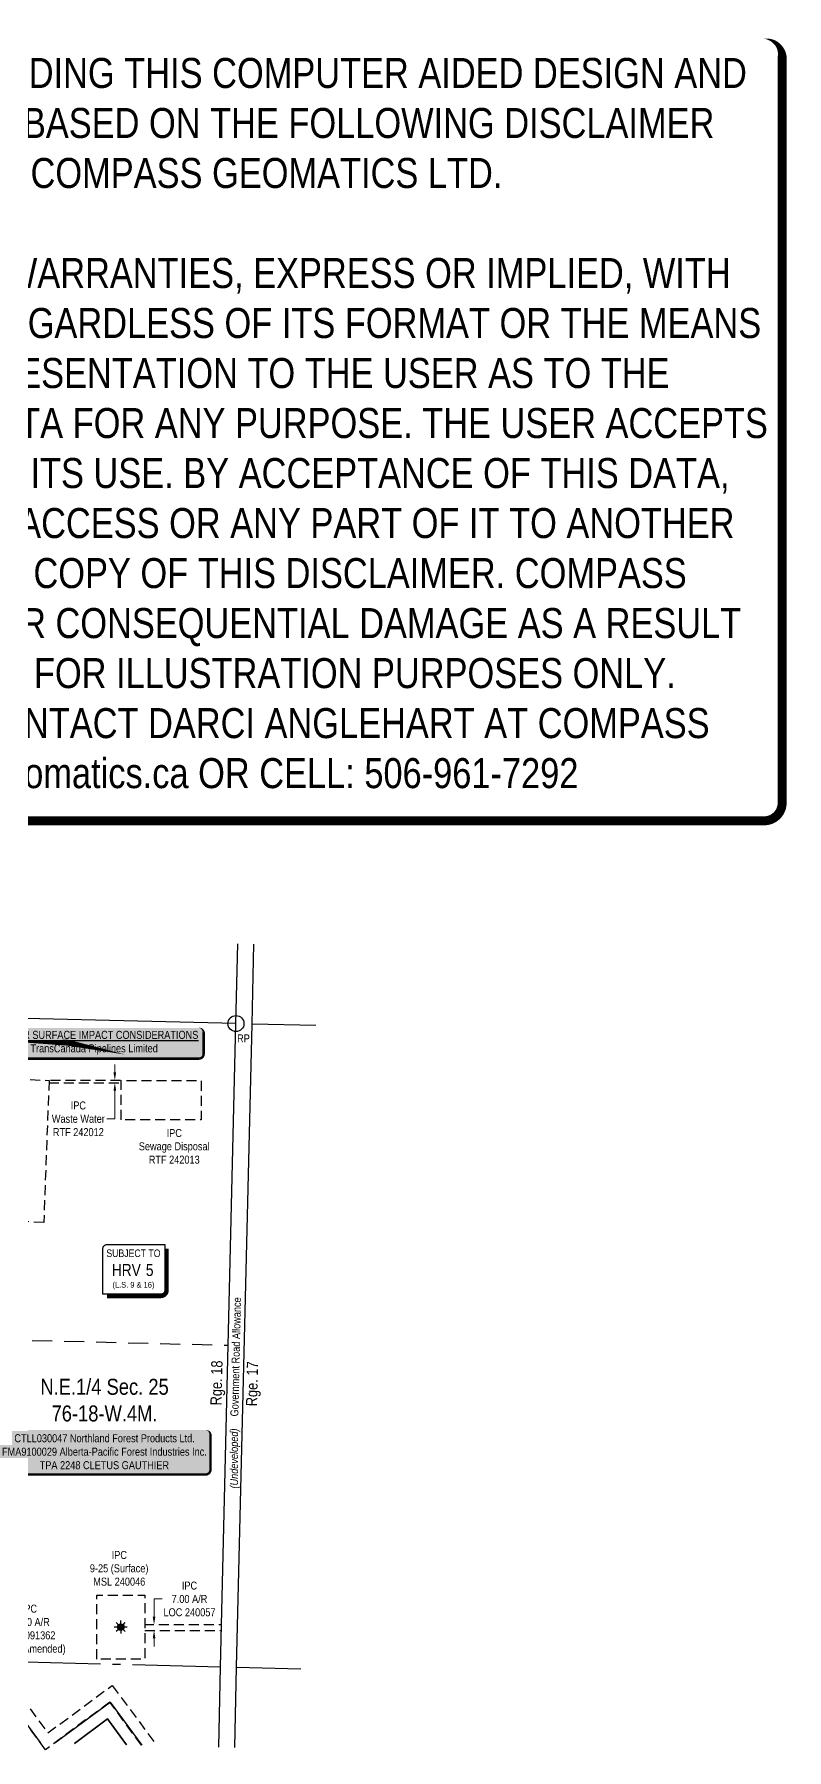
# Model space of a CAD drawing. Extents: x 394712 to 397081, y 6164206 to 6166350.
# Drawn here: x 396141 to 397081, y 6164206 to 6166350 of the extents above; entities that cross this region are included whole.
import ezdxf
from ezdxf.enums import TextEntityAlignment as Align

# ---------------------------------------------------------------- set-up
doc = ezdxf.new("R2010")
doc.units = 0
doc.header["$LTSCALE"] = 5
for name, pattern in [('foc-ACCESSROAD', [3.75, 2.5, -1.25]), ('foc-LSD', [8, 5, -3]), ('foc-QUARTERLINE', [33, 25, -3, 2, -3])]:
    doc.linetypes.add(name, pattern=pattern)
for name, color, linetype in [('35', 37, 'Continuous'), ('AS-SURFACE IMPACT', 7, 'Continuous'), ('C-AR', 13, 'foc-ACCESSROAD'), ('C-SYMBOL', 7, 'Continuous'), ('C-WS', 13, 'foc-ACCESSROAD'), ('C-WS-S', 13, 'Continuous'), ('CG-NOTES', 7, 'Continuous'), ('CTW', 7, 'Continuous'), ('D-TXT', 6, 'Continuous'), ('F-RW', 190, 'Continuous'), ('F-WS', 190, 'foc-ACCESSROAD'), ('L-MON', 1, 'Continuous'), ('L-ROAD-T', 7, 'Continuous'), ('L-SEC', 7, 'Continuous'), ('L-SECQ', 8, 'foc-QUARTERLINE'), ('L-SECTION-LSD', 7, 'foc-LSD'), ('RSC', 7, 'Continuous')]:
    doc.layers.add(name, color=color, linetype=linetype)
for name, color, linetype, lineweight in [('C-AR-T', 13, 'Continuous', 9), ('C-WS-T', 13, 'Continuous', 9), ('T-TEXT', 48, 'Continuous', 18)]:
    doc.layers.add(name, color=color, linetype=linetype, lineweight=lineweight)
doc.layers.add('DISCLAIMER', color=7, linetype='Continuous', plot=False)
doc.styles.add('175L', font='ARIALN.TTF', dxfattribs={"height": 20})
doc.styles.add('80', font='ARIALN.TTF', dxfattribs={"height": 10})
doc.styles.add('80CG', font='ARIALN.TTF', dxfattribs={"height": 10})
doc.styles.add('80L', font='ARIALN.TTF', dxfattribs={"height": 10})
doc.styles.add('80LS', font='ARIALNI.TTF', dxfattribs={"height": 10})
doc.styles.add('HRV', font='ARIALN.TTF', dxfattribs={"height": 3})
doc.dimstyles.new('Compass 5 000', dxfattribs={"dimscale": 5, "dimtxt": 9, "dimasz": 2, "dimexe": 0.2, "dimexo": 0.0625, "dimgap": 0.5, "dimtad": 0, "dimtih": 1, "dimtoh": 1, "dimzin": 0, "dimdsep": 46, "dimtxsty": '80CG', "dimcen": 0.1, "dimse1": 1, "dimse2": 1, "dimclrd": 256, "dimclrt": 256, "dimaunit": 1, "dimadec": 4, "dimazin": 0, "dimtfac": 0.06, "dimtofl": 0, "dimtmove": 0, "dimatfit": 1, "dimfxl": 0.2, "dimtolj": 1, "dimtzin": 0, "dimlwd": -1, "dimarcsym": 0})

# ---------------------------------------------------------------- blocks, each defined once
blk = doc.blocks.new('*U46')
h = blk.add_hatch(color=255)
edge = h.paths.add_edge_path()
edge.add_line((-126.5, -28.5), (126.5, -28.5))
edge.add_arc((126.5, -22.5), 6, 270, 360)
edge.add_line((132.5, -22.5), (132.5, 21))
edge.add_arc((126.5, 21), 6, 0, 90)
edge.add_line((126.5, 27), (-126.5, 27))
edge.add_arc((-126.5, 21), 6, 90, 180)
edge.add_line((-132.5, 21), (-132.5, -22.5))
edge.add_arc((-126.5, -22.5), 6, 180, 270)
at = {"color": 44, "flags": 128}
blk.add_lwpolyline([(-126.5, -28.5, 3, 3, 0), (126.5, -28.5, 3, 3, 0.414214), (132.5, -22.5, 3, 3, 0), (132.5, 21, 3, 0, 0.414214), (126.5, 27, 0, 0, 0), (-126.5, 27, 0, 0, 0.414214), (-132.5, 21, 0, 0, 0), (-132.5, -22.5, 0, 3, 0.414214)], format="xyseb", close=True, dxfattribs=at)
at = {"color": 44, "style": '80'}
blk.add_attdef('ENTER_TEXT_001', (-36, -5), '', height=10, dxfattribs=at)
blk = doc.blocks.new('*D31')
at = {"layer": 'C-AR-T', "transparency": 16777216}
for p, q in [((396035.7, 6164324.3), (396077.9, 6164355.5)), ((396077.9, 6164355.5), (396087.9, 6164355.5)), ((396003.8, 6164300.7), (395995.8, 6164294.8))]:
    blk.add_line(p, q, dxfattribs=at)
at = {"layer": 'C-AR-T', "linetype": 'Continuous', "transparency": 16777216}
for points in [[(396034.7, 6164325.7), (396036.7, 6164323), (396027.7, 6164318.4)], [(396002.8, 6164302), (396004.8, 6164299.4), (396011.8, 6164306.7)]]:
    blk.add_solid(points, dxfattribs=at)
at = {"layer": 'C-AR-T', "linetype": 'Continuous', "transparency": 16777216, "insert": (396134.9, 6164355.5), "char_height": 10, "attachment_point": 5, "style": '80CG', "bg_fill": 3, "box_fill_scale": 1.1, "bg_fill_color": 256, "bg_fill_true_color": 13158600, "bg_fill_transparency": 0}
blk.add_mtext('\\A1;IPC\\P20.00 A/R\\PLOC 091362\\P(To Be Amended)', dxfattribs=at)
blk = doc.blocks.new('*U23')
at = {"layer": '35', "color": 3}
blk.add_circle((0, 0), 10, dxfattribs=at)
at = {"layer": '35', "color": 3, "style": '80'}
blk.add_attdef('RP_001', (1.4, -23.5), '', height=10, dxfattribs=at)
blk = doc.blocks.new('HRV')
blk.add_lwpolyline([(-35.1, 31.6), (37.2, 31.6), (37.2, -25.5, -0.414214), (32.2, -30.5), (-40.1, -30.5), (-40.1, 26.6, -0.414214)], format="xyb", close=True)
at = {"const_width": 5, "flags": 128}
blk.add_lwpolyline([(-35.1, -33), (32.2, -33, 0.414214), (39.7, -25.5), (39.7, 26.6)], format="xyb", dxfattribs=at)
at = {"style": '80L'}
blk.add_text('SUBJECT TO', height=9.5, dxfattribs=at).set_placement((-2, 13.1), align=Align.BOTTOM_CENTER)
blk.add_attdef('(N.W.1/4 00)', text='', height=7.12, dxfattribs=at).set_placement((-2, -24.4), align=Align.BOTTOM_CENTER)
at = {"layer": 'CTW', "color": 3, "style": 'HRV'}
blk.add_text('HRV', height=15, dxfattribs=at).set_placement((-10.9, -0.2), align=Align.MIDDLE_CENTER)
blk.add_attdef('0', text='', height=15, dxfattribs=at).set_placement((18.3, -0.2), align=Align.MIDDLE_CENTER)
blk = doc.blocks.new('*D34')
at = {"layer": 'C-AR-T', "transparency": 16777216}
for p, q in [((396290.6, 6164371.9), (396290.6, 6164394.1)), ((396290.6, 6164394.1), (396300.6, 6164394.1)), ((396290.6, 6164344.9), (396290.6, 6164334.9))]:
    blk.add_line(p, q, dxfattribs=at)
for points in [[(396289, 6164371.9), (396292.3, 6164371.9), (396290.6, 6164361.9)], [(396289, 6164344.9), (396292.3, 6164344.9), (396290.6, 6164354.9)]]:
    blk.add_solid(points, dxfattribs=at)
at = {"layer": 'C-AR-T', "transparency": 16777216, "insert": (396334.9, 6164394.1), "char_height": 10, "attachment_point": 5, "style": '80CG'}
blk.add_mtext('\\A1;IPC\\P7.00 A/R\\PLOC 240057', dxfattribs=at)
blk = doc.blocks.new('GAS')
h = blk.add_hatch(color=255)
h.dxf.hatch_style = 1
edge = h.paths.add_edge_path()
edge.add_arc((0, 0), 0.9, 0, 360)
for p, q in [((-0.81, 0), (-1.62, 0)), ((-0.57, 0.57), (-1.14, 1.14)), ((0, 0.81), (0, 1.62)), ((0.57, 0.57), (1.14, 1.14)), ((1.62, 0), (0.81, 0)), ((-0.57, -0.57), (-1.14, -1.14)), ((0, -0.81), (0, -1.62)), ((1.14, -1.14), (0.57, -0.57))]:
    blk.add_line(p, q)
blk.add_circle((0, 0), 0.8)
blk = doc.blocks.new('*U44')
h = blk.add_hatch(color=255)
edge = h.paths.add_edge_path()
edge.add_line((-164, -20), (164, -20))
edge.add_arc((164, -14), 6, 270, 360)
edge.add_line((170, -14), (170, 12.5))
edge.add_arc((164, 12.5), 6, 0, 90)
edge.add_line((164, 18.5), (-164, 18.5))
edge.add_arc((-164, 12.5), 6, 90, 180)
edge.add_line((-170, 12.5), (-170, -14))
edge.add_arc((-164, -14), 6, 180, 270)
at = {"color": 1, "flags": 128}
blk.add_lwpolyline([(-164, -20, 3, 3, 0), (164, -20, 3, 3, 0.414214), (170, -14, 3, 3, 0), (170, 12.5, 3, 0, 0.414214), (164, 18.5, 0, 0, 0), (-164, 18.5, 0, 0, 0.414214), (-170, 12.5, 0, 0, 0), (-170, -14, 0, 3, 0.414214)], format="xyseb", close=True, dxfattribs=at)
for points in [[(-67.4, 1.2, 0, 7.5, 0), (0, 0, 0, 0, 0)], [(71.7, -14.9, 0, 7.5, 0), (0, 0, 0, 0, 0)]]:
    blk.add_lwpolyline(points, format="xyseb", dxfattribs=at)
at = {"color": 1, "style": '80'}
blk.add_attdef('ENTER_TEXT_001', (-26.8, -4.9), '', height=10, dxfattribs=at)
blk = doc.blocks.new('*D45')
at = {"layer": 'C-WS-T', "transparency": 16777216}
for p, q in [((396241.6, 6165052.4), (396241.6, 6165062.4)), ((396241.6, 6165029.4), (396241.6, 6164994.3)), ((396241.6, 6164994.3), (396231.6, 6164994.3))]:
    blk.add_line(p, q, dxfattribs=at)
for points in [[(396239.9, 6165052.4), (396243.3, 6165052.4), (396241.6, 6165042.4)], [(396239.9, 6165029.4), (396243.3, 6165029.4), (396241.6, 6165039.4)]]:
    blk.add_solid(points, dxfattribs=at)
at = {"layer": 'C-WS-T', "transparency": 16777216, "insert": (396196, 6164994.3), "char_height": 10, "attachment_point": 5, "style": '80CG'}
blk.add_mtext('\\A1;IPC\\PWaste Water\\PRTF 242012', dxfattribs=at)
blk = doc.blocks.new('Disclaimer_Legal')
at = {"layer": 'DISCLAIMER', "color": 254, "flags": 128}
blk.add_lwpolyline([(-3612.9, -1104.6, 37.5, 37.5, 0), (4096.1, -1104.6, 37.5, 37.5, 0.414214), (4171.1, -1029.6, 37.5, 37.5, 0), (4171.1, 2078.7, 37.5, 0, 0.414214), (4096.1, 2153.7, 0, 0, 0), (-3612.9, 2153.7, 0, 0, 0.414214), (-3687.9, 2078.7, 0, 0, 0), (-3687.9, -1029.6, 0, 37.5, 0.414214)], format="xyseb", close=True, dxfattribs=at)
at = {"layer": 'DISCLAIMER', "color": 254, "insert": (241.6, 533.9), "char_height": 125, "width": 7717.568, "attachment_point": 5, "style": '80'}
blk.add_mtext('NOTICE TO THE CORPORATION, PERSON &/OR PERSONS REGARDING THIS COMPUTER AIDED DESIGN AND DRAFTING (CADD) FILES. ACCEPTANCE OF THE CADD DATA IS BASED ON THE FOLLOWING DISCLAIMER WHICH COVERS ALL CADD DATA RECIEVED FROM COMPASS GEOMATICS LTD.\\P{\\fArial Narrow|b1|i0|c0|p34;DISCLAIMER}\\PCOMPASS GEOMATICS LTD. MAKES NO REPRESENTATION OR WARRANTIES, EXPRESS OR IMPLIED, WITH RESPECT TO THE REUSE OF THE DATA PROVIDED HEREWITH, REGARDLESS OF ITS FORMAT OR THE MEANS OF ITS TRANSMISSION. THERE IS NO GUARANTEE OR REPRESENTATION TO THE USER AS TO THE ACCURACY, CURRENCY, SUITABILITY OR RELIABILITY OF THIS DATA FOR ANY PURPOSE. THE USER ACCEPTS THE DATA "AS IS", AND ASSUMES ALL RISKS ASSOCIATED WITH ITS USE. BY ACCEPTANCE OF THIS DATA, THE USER AGREES NOT TO TRANSMIT THIS DATA OR PROVIDE ACCESS OR ANY PART OF IT TO ANOTHER PARTY UNLESS THE USER SHALL INCLUDE WITH THE DATA A COPY OF THIS DISCLAIMER. COMPASS GEOMATICS LTD. ASSUMES NO RESPONSIBILITY FOR ACTUAL OR CONSEQUENTIAL DAMAGE AS A RESULT OF ANY USER\'S RELIANCE ON THIS DATA. THIS CADD FILE IS FOR ILLUSTRATION PURPOSES ONLY.\\PIF YOU REQUIRE MORE ACCURATE INFORMATION, PLEASE CONTACT DARCI ANGLEHART AT COMPASS GEOMATICS LTD. VIA EMAIL: darci.anglehart@compassgeomatics.ca OR CELL: 506-961-7292', dxfattribs=at)

msp = doc.modelspace()

# ---------------------------------------------------------------- linework, layer by layer
at = {"layer": 'C-AR', "flags": 128}
msp.add_lwpolyline([(396279.001, 6164354.871), (396374.921, 6164354.868), (396375.088, 6164361.865), (396278.998, 6164361.868), (396279.001, 6164354.871)], close=True, dxfattribs=at)
at = {"layer": 'C-WS'}
msp.add_lwpolyline([(395870.756, 6164812.487), (395879.73, 6165053.233), (395929.906, 6165050.938), (396159.417, 6165042.37), (396152.786, 6164864.757), (396030.021, 6164869.34), (395966.641, 6164808.908)], close=True, dxfattribs=at)
at = {"layer": 'C-WS', "flags": 128}
for points in [[(396159.305, 6165039.371), (396249.328, 6165039.371), (396249.328, 6165042.37), (396159.417, 6165042.37)], [(396249.328, 6164992.888), (396249.328, 6165042.37), (396349.291, 6165042.37), (396349.291, 6164992.888), (396249.328, 6164992.888)], [(396219.022, 6164319.02), (396219.017, 6164398.991), (396278.995, 6164398.995), (396279, 6164319.024)]]:
    msp.add_lwpolyline(points, close=True, dxfattribs=at)
at = {"layer": 'F-RW'}
for points in [[(396072.966, 6164316.682), (396148.474, 6164214.691)], [(396166.788, 6164214.227), (396235.59, 6164265.159), (396275.329, 6164211.477)], [(396256.21, 6164211.962), (396232.414, 6164244.106), (396191.216, 6164213.608)]]:
    msp.add_lwpolyline(points, dxfattribs=at)
at = {"layer": 'F-WS'}
msp.add_lwpolyline([(396274.929, 6164211.487), (396235.269, 6164265.159), (396154.836, 6164205.725), (395931.055, 6164508.568), (395933.599, 6164578.781), (395948.582, 6164578.184), (395946.229, 6164513.264), (396157.984, 6164226.695), (396238.418, 6164286.13), (396293.928, 6164211.006)], dxfattribs=at)
at = {"layer": 'L-SEC'}
for p, q in [((396392.984, 6165113.29), (396395.31, 6165213.178)), ((396413.09, 6165112.822), (396415.415, 6165212.68)), ((396392.984, 6165113.29), (395487.862, 6165135.59)), ((396373.728, 6164309.392), (396392.984, 6165113.29)), ((396393.832, 6164308.91), (396413.088, 6165112.808)), ((396492.845, 6165110.83), (396413.088, 6165112.795)), ((396371.378, 6164209.044), (396373.728, 6164309.392)), ((396391.481, 6164208.535), (396393.832, 6164308.921))]:
    msp.add_line(p, q, dxfattribs=at)
at = {"layer": 'L-SECQ'}
for p, q in [((395603.766, 6164328.504), (396373.728, 6164309.392)), ((396393.831, 6164308.893), (396473.854, 6164306.907))]:
    msp.add_line(p, q, dxfattribs=at)
at = {"layer": 'L-SECTION-LSD', "flags": 128}
msp.add_lwpolyline([(395578.608, 6164731.242), (396383.356, 6164711.341)], dxfattribs=at)
at = {"layer": 'RSC'}
msp.add_lwpolyline([(396191.216, 6164213.608), (396232.414, 6164244.106), (396256.21, 6164211.962)], dxfattribs=at)

# ---------------------------------------------------------------- block references
at = {"xscale": 0.3, "yscale": 0.3, "zscale": 0.3}
msp.add_blockref('Disclaimer_Legal', (395824.093, 6165698.185), dxfattribs=at)
at = {"layer": 'AS-SURFACE IMPACT'}
ref = msp.add_blockref('*U46', (396228.606, 6164578.194), dxfattribs=at)
ref.add_attrib('ENTER_TEXT_001', 'CTLL030047 Northland Forest Products Ltd.', (396116.106, 6164590.031), dxfattribs={"layer": '0', "color": 44, "height": 10, "style": '80'})
ref.add_attrib('ENTER_TEXT_002', 'FMA9100029 Alberta-Pacific Forest Industries Inc.', (396100.621, 6164573.194), dxfattribs={"layer": '0', "color": 44, "height": 10, "style": '80'})
ref.add_attrib('ENTER_TEXT_003', 'TPA 2248 CLETUS GAUTHIER', (396147.698, 6164556.35), dxfattribs={"layer": '0', "color": 44, "height": 10, "style": '80'})
at = {"layer": 'C-WS-S', "color": 4, "xscale": 4.998165000000003, "yscale": 4.998165000000003, "zscale": 4.998165000000003}
msp.add_blockref('GAS', (396249.007, 6164359.012), dxfattribs=at)
at = {"layer": 'CG-NOTES'}
ref = msp.add_blockref('*U44', (396182.671, 6165089.522), dxfattribs=dict(at, xscale=0.999633, yscale=0.999633, zscale=0.999633))
ref.add_attrib('ENTER_TEXT_001', '%%UUNACCOUNTED FOR SURFACE IMPACT CONSIDERATIONS', (396019.048, 6165094.242), dxfattribs={"layer": '0', "color": 1, "height": 9.99633, "style": '80'})
ref.add_attrib('ENTER_TEXT_002', 'PLA 240239 TransCanada Pipelines Limited', (396069.971, 6165077.404), dxfattribs={"layer": '0', "color": 1, "height": 9.99633, "style": '80'})
at = {"layer": 'CG-NOTES', "xscale": 0.9996094001558117, "yscale": 0.9996094001558117, "zscale": 0.9996094001558117}
msp.add_blockref('HRV', (396266.863, 6164805.576), dxfattribs=at).add_auto_attribs({'(N.W.1/4 00)': '(L.S. 9 & 16)', '0': '5'})
at = {"layer": 'L-MON', "linetype": 'Continuous'}
msp.add_blockref('*U23', (396392.984, 6165113.29), dxfattribs=at).add_auto_attribs({'RP_001': 'RP'})

# ---------------------------------------------------------------- texts
at = {"layer": 'C-WS-T', "insert": (396201.53, 6164454.133), "char_height": 9.99976, "attachment_point": 1, "style": '80L'}
msp.add_mtext_dynamic_manual_height_columns('\\pi36.144;IPC\\P\\pi8.8765;9-25 (Surface)\\P\\pi13.126;MSL 240046', width=89.81821, gutter_width=50.018, heights=[0], dxfattribs=at)
at = {"layer": 'D-TXT', "color": 3, "char_height": 13.9949, "attachment_point": 1, "style": '80L'}
for s, width, insert, rotation in [('Rge. 18', 73.78175, (396360.93, 6164636.24), 88.684457), ('Rge. 17', 63.88404, (396405.362, 6164635.152), 88.667191)]:
    msp.add_mtext_dynamic_manual_height_columns(s, width=width, gutter_width=47.517, heights=[0], dxfattribs=dict(at, insert=insert, rotation=rotation))
at = {"layer": 'L-ROAD-T', "style": '80L'}
msp.add_text('Government Road Allowance', height=9.99633, rotation=88.665627, dxfattribs=at).set_placement((396392.636, 6164696.759), align=Align.MIDDLE_CENTER)
at = {"layer": 'T-TEXT', "style": '80LS'}
msp.add_text('(Undeveloped)', height=9.99633, rotation=90, dxfattribs=at).set_placement((396390.536, 6164569.696), align=Align.MIDDLE_CENTER)

# ---------------------------------------------------------------- dimensions: what is measured, and where the dimension line sits
at = {"layer": 'C-AR-T'}
dim = msp.add_linear_dim(base=(396290.627, 6164361.868), p1=(396340.159, 6164354.869), p2=(396340.159, 6164361.866), angle=89.998317, text='IPC\\P7.00 A/R\\PLOC 240057', dimstyle='Compass 5 000', dxfattribs=at)
dim.commit()
dim.dimension.update_dxf_attribs({"geometry": '*D34', "text_midpoint": (396334.929, 6164394.096), "dimtype": 161})
at = {"layer": 'C-WS-T'}
dim = msp.add_linear_dim(base=(396241.587, 6165039.371), p1=(396206.654, 6165042.37), p2=(396206.654, 6165039.371), angle=270, text='IPC\\PWaste Water\\PRTF 242012', dimstyle='Compass 5 000', dxfattribs=at)
dim.commit()
dim.dimension.update_dxf_attribs({"geometry": '*D45', "text_midpoint": (396195.983, 6164994.262), "dimtype": 161})

# ---------------------------------------------------------------- next in the draw order: texts
at = {"layer": 'C-SYMBOL', "color": 3, "linetype": 'Continuous', "insert": (396228.745, 6164669.357), "char_height": 19.99266, "width": 159.67753, "attachment_point": 2, "style": '175L', "bg_fill": 3, "box_fill_scale": 1.15, "bg_fill_color": 256, "bg_fill_true_color": 256, "bg_fill_transparency": 0}
msp.add_mtext('N.E.1/4 Sec. 25\\P76-18-W.4M.', dxfattribs=at)
at = {"layer": 'C-WS-T', "insert": (396271.262, 6164981.604), "char_height": 9.99633, "attachment_point": 1, "style": '80L', "bg_fill": 2}
msp.add_mtext_dynamic_manual_height_columns('\\pi35.109;IPC\\P\\pi0.3091;Sewage Disposal\\P\\pi12.757;RTF 242013', width=87.74173, gutter_width=50, heights=[0], dxfattribs=at)

# ---------------------------------------------------------------- next in the draw order: dimensions: what is measured, and where the dimension line sits
at = {"layer": 'C-AR-T', "linetype": 'Continuous'}
dim = msp.add_linear_dim(base=(396027.692, 6164318.387), p1=(396024.383, 6164289.708), p2=(396040.236, 6164301.443), angle=36.51138, text='IPC\\P20.00 A/R\\PLOC 091362\\P(To Be Amended)', dimstyle='Compass 5 000', override={"dimtfill": 1}, dxfattribs=at)
dim.commit()
dim.dimension.update_dxf_attribs({"geometry": '*D31', "text_midpoint": (396134.901, 6164355.543), "dimtype": 161})

doc.saveas('drawing.dxf')
